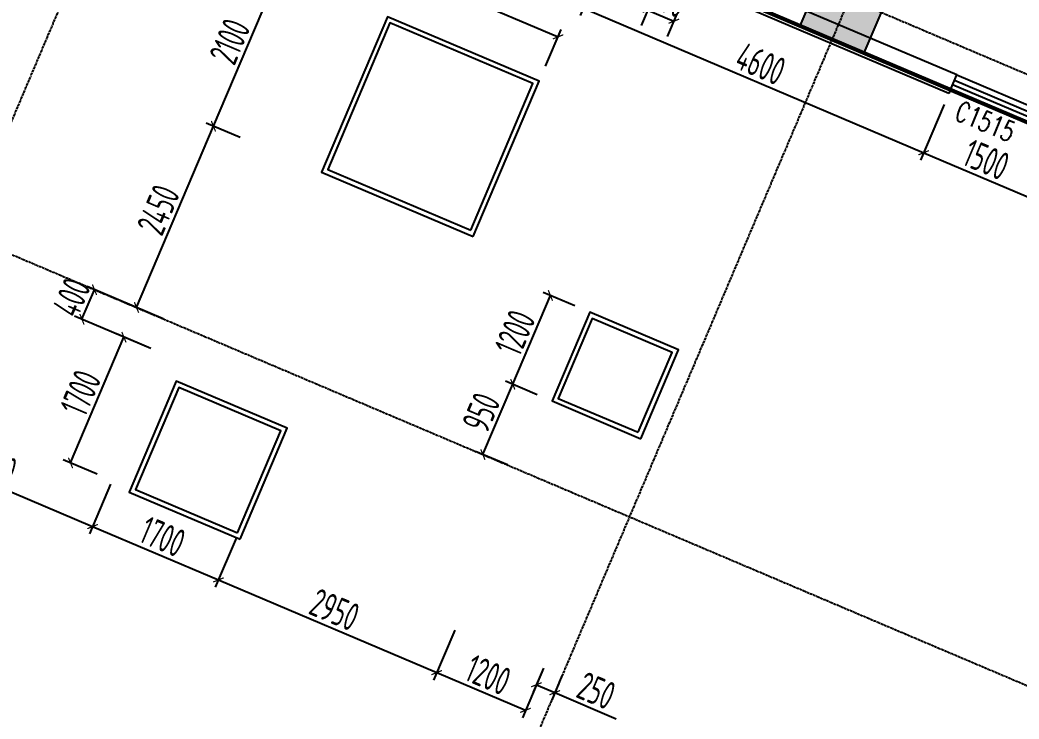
# Model space of a CAD drawing. Extents: x -3523 to 12007717, y -6694179 to 21431.
# Drawn here: x 11957767 to 11970196, y -6453481 to -6444786 of the extents above; entities that cross this region are included whole.
import ezdxf
from ezdxf.enums import TextEntityAlignment as Align
from ezdxf.xclip import XClip

# ---------------------------------------------------------------- set-up
doc = ezdxf.new("R2010")
doc.units = 0
doc.header["$LTSCALE"] = 10
doc.header["$MEASUREMENT"] = 0
doc.header["$XCLIPFRAME"] = 0
doc.linetypes.add('A3-RG-axis-100$0$CENTER', pattern=[2, 1.25, -0.25, 0.25, -0.25])
doc.linetypes.add('A3-RI-4F$0$DASH', pattern=[0.35, 0.25, -0.1])
for name, color, linetype in [('A3-RB-4F-100$0$A-DIMS-100', 1, 'Continuous'), ('A3-RG-axis-100$0$A-GRID', 1, 'A3-RG-axis-100$0$CENTER'), ('A3-RI-4F$0$A-FLOR', 2, 'Continuous'), ('A3-RI-4F$0$A-GLAZ', 140, 'Continuous'), ('A3-RI-4F$0$A-WALL', 7, 'Continuous'), ('A3-RI-4F$0$A-WALL-FINI', 95, 'Continuous'), ('A3-RS-1F$0$A-HATH-GRAY', 8, 'Continuous'), ('A3-RS-1F$0$A-WALL', 7, 'Continuous'), ('A3-SYMB-4F-100$0$A-SYMB-DOOR', 3, 'Continuous'), ('A3-SYMB-4F-100$0$A-SYMB-DOOR1', 3, 'Continuous'), ('A3-SYMB-4F-100$0$A-SYMB-DOOR2', 3, 'Continuous'), ('A3-SYMB-4F-100$0$A-SYMB-DOOR3', 3, 'Continuous')]:
    doc.layers.add(name, color=color, linetype=linetype)
doc.styles.add('A3-RB-4F-100$0$XD2008', font='xd-hzs.shx', dxfattribs={"width": 0.7, "bigfont": 'xd-hztxt.shx'})
doc.styles.add('A3-SYMB-4F-100$0$ECADI-TXT', font='simplex.shx', dxfattribs={"bigfont": 'hztxt.shx'})
doc.dimstyles.new('A3-RB-4F-100$0$XD100$0', dxfattribs={"dimscale": 100, "dimtxt": 3.5, "dimasz": 1, "dimexe": 1, "dimexo": 2, "dimgap": 0.5, "dimtad": 1, "dimdec": 0, "dimdsep": 46, "dimtxsty": 'A3-RB-4F-100$0$XD2008', "dimblk1": 'A3-RB-4F-100$0$_ARCHTICK', "dimblk2": 'A3-RB-4F-100$0$_ARCHTICK', "dimsah": 1, "dimcen": 2.5, "dimclrt": 4, "dimaunit": 1, "dimadec": 0, "dimazin": 0, "dimtfac": 1, "dimtdec": 0, "dimtix": 1, "dimtmove": 0, "dimatfit": 3, "dimfxl": 0, "dimtolj": 1, "dimtzin": 0, "dimarcsym": 0})

# ---------------------------------------------------------------- blocks, each defined once
blk = doc.blocks.new('A3-RI-4F')
at = {"layer": 'A3-RI-4F$0$A-FLOR', "linetype": 'A3-RI-4F$0$DASH', "const_width": 50}
blk.add_lwpolyline([(11907835, -6369053), (11897656, -6393034), (11898128, -6393234, -0.084697), (11913934, -6391267), (11915314, -6394764, -0.031408), (11917937, -6393922), (11918379, -6395667), (11918416, -6395812, -0.137995), (11924070, -6395803), (11938273, -6400393, -0.63707), (11939156, -6407589), (11916413, -6421801), (11915153, -6424770), (11915014, -6425097), (11914547, -6426197), (11920044, -6428530), (11921412, -6425308), (11977075, -6448936), (11985124, -6429973), (11973295, -6424952), (11972792, -6425445)], format="xyb", dxfattribs=at)
at = {"layer": 'A3-RI-4F$0$A-GLAZ'}
for p, q in [((11969421, -6445469), (11970801, -6446056)), ((11969370, -6445589), (11970751, -6446175)), ((11969393, -6445534), (11970774, -6446120)), ((11969342, -6445654), (11970723, -6446240))]:
    blk.add_line(p, q, dxfattribs=at)
for points in [[(11963407, -6447480), (11964228, -6445547), (11962338, -6444745), (11961518, -6446678)], [(11963375, -6447401), (11964149, -6445578), (11962370, -6444823), (11961596, -6446646)], [(11965490, -6449994), (11965959, -6448889), (11964855, -6448420), (11964386, -6449525)], [(11965459, -6449915), (11965880, -6448921), (11964886, -6448499), (11964464, -6449493)], [(11960505, -6451245), (11961091, -6449864), (11959710, -6449278), (11959124, -6450659)], [(11960473, -6451167), (11961012, -6449896), (11959742, -6449357), (11959203, -6450627)]]:
    blk.add_lwpolyline(points, close=True, dxfattribs=at)
at = {"layer": 'A3-RI-4F$0$A-WALL'}
for p, q in [((11969342, -6445654), (11965108, -6443856)), ((11969421, -6445469), (11966337, -6444161)), ((11969342, -6445654), (11969421, -6445469))]:
    blk.add_line(p, q, dxfattribs=at)
at = {"layer": 'A3-RI-4F$0$A-WALL-FINI'}
for p, q in [((11969323, -6445700), (11965089, -6443902)), ((11969342, -6445654), (11969323, -6445700))]:
    blk.add_line(p, q, dxfattribs=at)
blk = doc.blocks.new('A3-RG-axis-100')
at = {"layer": 'A3-RG-axis-100$0$A-GRID'}
for p, q in [((11906272, -6418284.3), (11985933, -6452098.3)), ((11979102.4, -6418565.4), (11947827.8, -6492243.7)), ((11905882.4, -6425723.4), (11983197.9, -6458541.9)), ((11966051.6, -6426277.4), (11939543.3, -6488727.1))]:
    blk.add_line(p, q, dxfattribs=at)
blk = doc.blocks.new('A3-SYMB-4F-100$0$ECADI-TAG-DOOR')
at = {"layer": 'A3-SYMB-4F-100$0$A-SYMB-DOOR', "style": 'A3-SYMB-4F-100$0$ECADI-TXT', "width": 0.7}
for tag, p in [('门窗主编号1', (-6.41, 7.26)), ('门窗主编号2', (2.08, 7.26))]:
    blk.add_attdef(tag, p, '', height=2.5, dxfattribs=at)
at = {"layer": 'A3-SYMB-4F-100$0$A-SYMB-DOOR', "style": 'A3-SYMB-4F-100$0$ECADI-TXT', "width": 0.7, "flags": 1}
for tag, p in [('洞口尺寸(宽X高)', (-6.42, 1.62)), ('备注', (-6.39, -1.21))]:
    blk.add_attdef(tag, p, '', height=2.5, dxfattribs=at)
at = {"layer": 'A3-SYMB-4F-100$0$A-SYMB-DOOR1', "style": 'A3-SYMB-4F-100$0$ECADI-TXT', "width": 0.7}
blk.add_attdef('门窗辅编号1', (-6.41, 4.41), '', height=2.5, dxfattribs=at)
at = {"layer": 'A3-SYMB-4F-100$0$A-SYMB-DOOR2', "style": 'A3-SYMB-4F-100$0$ECADI-TXT', "width": 0.7}
blk.add_attdef('门窗辅编号2', (-2.86, 4.41), '', height=2.5, dxfattribs=at)
at = {"layer": 'A3-SYMB-4F-100$0$A-SYMB-DOOR3', "style": 'A3-SYMB-4F-100$0$ECADI-TXT', "width": 0.7}
blk.add_attdef('门窗辅编号3', (2.32, 4.41), '', height=2.5, dxfattribs=at)
blk = doc.blocks.new('A3-SYMB-4F-100')
at = {"layer": 'A3-SYMB-4F-100$0$A-SYMB-DOOR1'}
ref = blk.add_blockref('A3-SYMB-4F-100$0$ECADI-TAG-DOOR', (11970006, -6447072), dxfattribs=dict(at, xscale=99.99999999997286, yscale=100.0000000000001, zscale=100, rotation=337.1358192403856))
ref.add_attrib('门窗主编号1', 'C1515', dxfattribs={"height": 250, "rotation": 337.1358, "style": 'A3-SYMB-4F-100$0$ECADI-TXT', "width": 0.7}).set_placement((11970077, -6446311), align=Align.RIGHT)
blk = doc.blocks.new('A3-RB-4F-100$0$_ARCHTICK')
at = {"color": 0, "linetype": 'ByBlock', "const_width": 0.15}
blk.add_lwpolyline([(-0.5, -0.5), (0.5, 0.5)], dxfattribs=at)
blk = doc.blocks.new('*D3009')
at = {"layer": 'A3-RB-4F-100$0$A-DIMS-100', "color": 0, "lineweight": -2}
for p, q in [((11969264, -6445838), (11968971, -6446529)), ((11969010, -6446437), (11970391, -6447023)), ((11970645, -6446424), (11970352, -6447115))]:
    blk.add_line(p, q, dxfattribs=at)
at = {"layer": 'Defpoints', "color": 0}
for p in [(11969342, -6445654), (11970723, -6446240), (11970391, -6447023)]:
    blk.add_point(p, dxfattribs=at)
at = {"layer": 'A3-RB-4F-100$0$A-DIMS-100', "color": 0, "lineweight": -2, "xscale": 100, "yscale": 100, "zscale": 100}
for p, rotation in [((11969010, -6446437), 157.0000023179671), ((11970391, -6447023), 337.0000023179671)]:
    blk.add_blockref('A3-RB-4F-100$0$_ARCHTICK', p, dxfattribs=dict(at, rotation=rotation))
at = {"layer": 'A3-RB-4F-100$0$A-DIMS-100', "color": 4, "insert": (11969788, -6446523), "char_height": 350, "attachment_point": 5, "rotation": 337, "style": 'A3-RB-4F-100$0$XD2008'}
blk.add_mtext('\\A1;1500', dxfattribs=at)
blk = doc.blocks.new('*D3010')
at = {"layer": 'A3-RB-4F-100$0$A-DIMS-100', "color": 0, "lineweight": -2}
for p, q in [((11965030, -6444040), (11964736, -6444732)), ((11964776, -6444640), (11969010, -6446437)), ((11969264, -6445838), (11968971, -6446529))]:
    blk.add_line(p, q, dxfattribs=at)
at = {"layer": 'Defpoints', "color": 0}
for p in [(11965108, -6443856), (11969342, -6445654), (11969010, -6446437)]:
    blk.add_point(p, dxfattribs=at)
at = {"layer": 'A3-RB-4F-100$0$A-DIMS-100', "color": 0, "lineweight": -2, "xscale": 100, "yscale": 100, "zscale": 100}
for p, rotation in [((11964776, -6444640), 157.0000023179356), ((11969010, -6446437), 337.0000023179356)]:
    blk.add_blockref('A3-RB-4F-100$0$_ARCHTICK', p, dxfattribs=dict(at, rotation=rotation))
at = {"layer": 'A3-RB-4F-100$0$A-DIMS-100', "color": 4, "insert": (11966981, -6445331), "char_height": 350, "attachment_point": 5, "rotation": 337, "style": 'A3-RB-4F-100$0$XD2008'}
blk.add_mtext('\\A1;4600', dxfattribs=at)
blk = doc.blocks.new('*D2478')
at = {"layer": 'A3-RB-4F-100$0$A-DIMS-100', "color": 0, "lineweight": -2}
for p, q in [((11965498, -6444856), (11965619, -6444572)), ((11965580, -6444664), (11965902, -6444801)), ((11965821, -6444993), (11965941, -6444709))]:
    blk.add_line(p, q, dxfattribs=at)
at = {"layer": 'Defpoints', "color": 0}
for p in [(11965902, -6444801), (11965420, -6445040), (11965742, -6445177)]:
    blk.add_point(p, dxfattribs=at)
at = {"layer": 'A3-RB-4F-100$0$A-DIMS-100', "color": 0, "lineweight": -2, "xscale": 100, "yscale": 100, "zscale": 100}
for p, rotation in [((11965580, -6444664), 157.0000024320331), ((11965902, -6444801), 337.0000024320331)]:
    blk.add_blockref('A3-RB-4F-100$0$_ARCHTICK', p, dxfattribs=dict(at, rotation=rotation))
at = {"layer": 'A3-RB-4F-100$0$A-DIMS-100', "color": 4, "insert": (11965829, -6444525), "char_height": 350, "attachment_point": 5, "rotation": 337, "style": 'A3-RB-4F-100$0$XD2008'}
blk.add_mtext('\\A1;350', dxfattribs=at)
blk = doc.blocks.new('*D2189')
at = {"layer": 'A3-RB-4F-100$0$A-DIMS-100', "color": 0, "lineweight": -2}
for p, q in [((11956225, -6449428), (11955962, -6450046)), ((11956001, -6449954), (11958671, -6451087)), ((11958894, -6450561), (11958632, -6451179))]:
    blk.add_line(p, q, dxfattribs=at)
at = {"layer": 'Defpoints', "color": 0}
for p in [(11956303, -6449244), (11958972, -6450377), (11958671, -6451087)]:
    blk.add_point(p, dxfattribs=at)
at = {"layer": 'A3-RB-4F-100$0$A-DIMS-100', "color": 0, "lineweight": -2, "xscale": 100, "yscale": 100, "zscale": 100}
for p, rotation in [((11956001, -6449954), 156.9999999999052), ((11958671, -6451087), 336.9999999999052)]:
    blk.add_blockref('A3-RB-4F-100$0$_ARCHTICK', p, dxfattribs=dict(at, rotation=rotation))
at = {"layer": 'A3-RB-4F-100$0$A-DIMS-100', "color": 4, "insert": (11957424, -6450314), "char_height": 350, "attachment_point": 5, "rotation": 337, "style": 'A3-RB-4F-100$0$XD2008'}
blk.add_mtext('\\A1;2900', dxfattribs=at)
blk = doc.blocks.new('*D2190')
at = {"layer": 'A3-RB-4F-100$0$A-DIMS-100', "color": 0, "lineweight": -2}
for p, q in [((11958894, -6450561), (11958632, -6451179)), ((11958671, -6451087), (11960236, -6451751)), ((11960459, -6451225), (11960197, -6451843))]:
    blk.add_line(p, q, dxfattribs=at)
at = {"layer": 'Defpoints', "color": 0}
for p in [(11958972, -6450377), (11960537, -6451041), (11960236, -6451751)]:
    blk.add_point(p, dxfattribs=at)
at = {"layer": 'A3-RB-4F-100$0$A-DIMS-100', "color": 0, "lineweight": -2, "xscale": 100, "yscale": 100, "zscale": 100}
for p, rotation in [((11958671, -6451087), 156.9999999999015), ((11960236, -6451751), 336.9999999999015)]:
    blk.add_blockref('A3-RB-4F-100$0$_ARCHTICK', p, dxfattribs=dict(at, rotation=rotation))
at = {"layer": 'A3-RB-4F-100$0$A-DIMS-100', "color": 4, "insert": (11959541, -6451212), "char_height": 350, "attachment_point": 5, "rotation": 337, "style": 'A3-RB-4F-100$0$XD2008'}
blk.add_mtext('\\A1;1700', dxfattribs=at)
blk = doc.blocks.new('*D2191')
at = {"layer": 'A3-RB-4F-100$0$A-DIMS-100', "color": 0, "lineweight": -2}
for p, q in [((11960459, -6451225), (11960197, -6451843)), ((11960236, -6451751), (11962951, -6452904)), ((11963175, -6452378), (11962912, -6452996))]:
    blk.add_line(p, q, dxfattribs=at)
at = {"layer": 'Defpoints', "color": 0}
for p in [(11960537, -6451041), (11963253, -6452194), (11962951, -6452904)]:
    blk.add_point(p, dxfattribs=at)
at = {"layer": 'A3-RB-4F-100$0$A-DIMS-100', "color": 0, "lineweight": -2, "xscale": 100, "yscale": 100, "zscale": 100}
for p, rotation in [((11960236, -6451751), 156.9999999999001), ((11962951, -6452904), 336.9999999999001)]:
    blk.add_blockref('A3-RB-4F-100$0$_ARCHTICK', p, dxfattribs=dict(at, rotation=rotation))
at = {"layer": 'A3-RB-4F-100$0$A-DIMS-100', "color": 4, "insert": (11961681, -6452121), "char_height": 350, "attachment_point": 5, "rotation": 337, "style": 'A3-RB-4F-100$0$XD2008'}
blk.add_mtext('\\A1;2950', dxfattribs=at)
blk = doc.blocks.new('*D2192')
at = {"layer": 'A3-RB-4F-100$0$A-DIMS-100', "color": 0, "lineweight": -2}
for p, q in [((11963175, -6452378), (11962912, -6452996)), ((11962951, -6452904), (11964056, -6453373)), ((11964279, -6452847), (11964017, -6453465))]:
    blk.add_line(p, q, dxfattribs=at)
at = {"layer": 'Defpoints', "color": 0}
for p in [(11963253, -6452194), (11964357, -6452663), (11964056, -6453373)]:
    blk.add_point(p, dxfattribs=at)
at = {"layer": 'A3-RB-4F-100$0$A-DIMS-100', "color": 0, "lineweight": -2, "xscale": 100, "yscale": 100, "zscale": 100}
for p, rotation in [((11962951, -6452904), 156.9999999998741), ((11964056, -6453373), 336.9999999998741)]:
    blk.add_blockref('A3-RB-4F-100$0$_ARCHTICK', p, dxfattribs=dict(at, rotation=rotation))
at = {"layer": 'A3-RB-4F-100$0$A-DIMS-100', "color": 4, "insert": (11963591, -6452931), "char_height": 350, "attachment_point": 5, "rotation": 337, "style": 'A3-RB-4F-100$0$XD2008'}
blk.add_mtext('\\A1;1200', dxfattribs=at)
blk = doc.blocks.new('*D2193')
at = {"layer": 'A3-RB-4F-100$0$A-DIMS-100', "color": 0, "lineweight": -2}
for p, q in [((11964279, -6452847), (11964152, -6453148)), ((11964509, -6452945), (11964382, -6453245)), ((11964191, -6453055), (11964421, -6453153)), ((11964421, -6453153), (11965185, -6453477))]:
    blk.add_line(p, q, dxfattribs=at)
at = {"layer": 'Defpoints', "color": 0}
for p in [(11964357, -6452663), (11964587, -6452761), (11964421, -6453153)]:
    blk.add_point(p, dxfattribs=at)
at = {"layer": 'A3-RB-4F-100$0$A-DIMS-100', "color": 0, "lineweight": -2, "xscale": 100, "yscale": 100, "zscale": 100}
for p, rotation in [((11964191, -6453055), 156.9999999999492), ((11964421, -6453153), 336.9999999999492)]:
    blk.add_blockref('A3-RB-4F-100$0$_ARCHTICK', p, dxfattribs=dict(at, rotation=rotation))
at = {"layer": 'A3-RB-4F-100$0$A-DIMS-100', "color": 4, "insert": (11964937, -6453128), "char_height": 350, "attachment_point": 5, "rotation": 337, "style": 'A3-RB-4F-100$0$XD2008'}
blk.add_mtext('\\A1;250', dxfattribs=at)
blk = doc.blocks.new('*D2214')
at = {"layer": 'A3-RB-4F-100$0$A-DIMS-100', "color": 0, "lineweight": -2}
for p, q in [((11962419, -6444561), (11962613, -6444103)), ((11962574, -6444195), (11964461, -6444996)), ((11964306, -6445362), (11964500, -6444904))]:
    blk.add_line(p, q, dxfattribs=at)
at = {"layer": 'Defpoints', "color": 0}
for p in [(11962341, -6444746), (11964461, -6444996), (11964228, -6445547)]:
    blk.add_point(p, dxfattribs=at)
at = {"layer": 'A3-RB-4F-100$0$A-DIMS-100', "color": 0, "lineweight": -2, "xscale": 100, "yscale": 100, "zscale": 100}
for p, rotation in [((11962574, -6444195), 156.9999999999655), ((11964461, -6444996), 336.9999999999656)]:
    blk.add_blockref('A3-RB-4F-100$0$_ARCHTICK', p, dxfattribs=dict(at, rotation=rotation))
at = {"layer": 'A3-RB-4F-100$0$A-DIMS-100', "color": 4, "insert": (11963606, -6444389), "char_height": 350, "attachment_point": 5, "rotation": 337, "style": 'A3-RB-4F-100$0$XD2008'}
blk.add_mtext('\\A1;2050', dxfattribs=at)
blk = doc.blocks.new('*D2231')
at = {"layer": 'A3-RB-4F-100$0$A-DIMS-100', "color": 0, "lineweight": -2}
for p, q in [((11958396, -6450296), (11959060, -6448731)), ((11959394, -6448872), (11958968, -6448692)), ((11958729, -6450437), (11958304, -6450256))]:
    blk.add_line(p, q, dxfattribs=at)
at = {"layer": 'Defpoints', "color": 0}
for p in [(11959060, -6448731), (11959578, -6448950), (11958914, -6450515)]:
    blk.add_point(p, dxfattribs=at)
at = {"layer": 'A3-RB-4F-100$0$A-DIMS-100', "color": 0, "lineweight": -2, "xscale": 100, "yscale": 100, "zscale": 100}
for p, rotation in [((11959060, -6448731), 66.9999999999217), ((11958396, -6450296), 246.9999999999217)]:
    blk.add_blockref('A3-RB-4F-100$0$_ARCHTICK', p, dxfattribs=dict(at, rotation=rotation))
at = {"layer": 'A3-RB-4F-100$0$A-DIMS-100', "color": 4, "insert": (11958521, -6449425), "char_height": 350, "attachment_point": 5, "rotation": 67, "style": 'A3-RB-4F-100$0$XD2008'}
blk.add_mtext('\\A1;1700', dxfattribs=at)
blk = doc.blocks.new('*D2232')
at = {"layer": 'A3-RB-4F-100$0$A-DIMS-100', "color": 0, "lineweight": -2}
for p, q in [((11959550, -6448504), (11958602, -6448102)), ((11958538, -6448509), (11958694, -6448141)), ((11959394, -6448872), (11958446, -6448470))]:
    blk.add_line(p, q, dxfattribs=at)
at = {"layer": 'Defpoints', "color": 0}
for p in [(11958694, -6448141), (11959734, -6448582), (11959578, -6448950)]:
    blk.add_point(p, dxfattribs=at)
at = {"layer": 'A3-RB-4F-100$0$A-DIMS-100', "color": 0, "lineweight": -2, "xscale": 100, "yscale": 100, "zscale": 100}
for p, rotation in [((11958694, -6448141), 67.00000000000222), ((11958538, -6448509), 247.0000000000022)]:
    blk.add_blockref('A3-RB-4F-100$0$_ARCHTICK', p, dxfattribs=dict(at, rotation=rotation))
at = {"layer": 'A3-RB-4F-100$0$A-DIMS-100', "color": 4, "insert": (11958409, -6448237), "char_height": 350, "attachment_point": 5, "rotation": 67, "style": 'A3-RB-4F-100$0$XD2008'}
blk.add_mtext('\\A1;400', dxfattribs=at)
blk = doc.blocks.new('*D2233')
at = {"layer": 'A3-RB-4F-100$0$A-DIMS-100', "color": 0, "lineweight": -2}
for p, q in [((11959217, -6448362), (11960174, -6446108)), ((11960507, -6446249), (11960082, -6446068)), ((11959550, -6448504), (11959125, -6448323))]:
    blk.add_line(p, q, dxfattribs=at)
at = {"layer": 'Defpoints', "color": 0}
for p in [(11960174, -6446108), (11960691, -6446327), (11959734, -6448582)]:
    blk.add_point(p, dxfattribs=at)
at = {"layer": 'A3-RB-4F-100$0$A-DIMS-100', "color": 0, "lineweight": -2, "xscale": 100, "yscale": 100, "zscale": 100}
for p, rotation in [((11960174, -6446108), 66.99999999990506), ((11959217, -6448362), 246.999999999905)]:
    blk.add_blockref('A3-RB-4F-100$0$_ARCHTICK', p, dxfattribs=dict(at, rotation=rotation))
at = {"layer": 'A3-RB-4F-100$0$A-DIMS-100', "color": 4, "insert": (11959488, -6447147), "char_height": 350, "attachment_point": 5, "rotation": 67, "style": 'A3-RB-4F-100$0$XD2008'}
blk.add_mtext('\\A1;2450', dxfattribs=at)
blk = doc.blocks.new('*D2234')
at = {"layer": 'A3-RB-4F-100$0$A-DIMS-100', "color": 0, "lineweight": -2}
for p, q in [((11961328, -6444316), (11960903, -6444135)), ((11960174, -6446108), (11960995, -6444174)), ((11960507, -6446249), (11960082, -6446068))]:
    blk.add_line(p, q, dxfattribs=at)
at = {"layer": 'Defpoints', "color": 0}
for p in [(11960995, -6444174), (11961512, -6444394), (11960691, -6446327)]:
    blk.add_point(p, dxfattribs=at)
at = {"layer": 'A3-RB-4F-100$0$A-DIMS-100', "color": 0, "lineweight": -2, "xscale": 100, "yscale": 100, "zscale": 100}
for p, rotation in [((11960995, -6444174), 66.99999999993588), ((11960174, -6446108), 246.9999999999359)]:
    blk.add_blockref('A3-RB-4F-100$0$_ARCHTICK', p, dxfattribs=dict(at, rotation=rotation))
at = {"layer": 'A3-RB-4F-100$0$A-DIMS-100', "color": 4, "insert": (11960377, -6445053), "char_height": 350, "attachment_point": 5, "rotation": 67, "style": 'A3-RB-4F-100$0$XD2008'}
blk.add_mtext('\\A1;2100', dxfattribs=at)
blk = doc.blocks.new('*D2235')
at = {"layer": 'A3-RB-4F-100$0$A-DIMS-100', "color": 0, "lineweight": -2}
for p, q in [((11963526, -6450192), (11963898, -6449318)), ((11964202, -6449447), (11963806, -6449279)), ((11963831, -6450321), (11963434, -6450153))]:
    blk.add_line(p, q, dxfattribs=at)
at = {"layer": 'Defpoints', "color": 0}
for p in [(11963898, -6449318), (11964386, -6449525), (11964015, -6450399)]:
    blk.add_point(p, dxfattribs=at)
at = {"layer": 'A3-RB-4F-100$0$A-DIMS-100', "color": 0, "lineweight": -2, "xscale": 100, "yscale": 100, "zscale": 100}
for p, rotation in [((11963898, -6449318), 66.99999999998518), ((11963526, -6450192), 246.9999999999852)]:
    blk.add_blockref('A3-RB-4F-100$0$_ARCHTICK', p, dxfattribs=dict(at, rotation=rotation))
at = {"layer": 'A3-RB-4F-100$0$A-DIMS-100', "color": 4, "insert": (11963505, -6449667), "char_height": 350, "attachment_point": 5, "rotation": 67, "style": 'A3-RB-4F-100$0$XD2008'}
blk.add_mtext('\\A1;950', dxfattribs=at)
blk = doc.blocks.new('*D2236')
at = {"layer": 'A3-RB-4F-100$0$A-DIMS-100', "color": 0, "lineweight": -2}
for p, q in [((11963898, -6449318), (11964366, -6448213)), ((11964670, -6448342), (11964274, -6448174)), ((11964202, -6449447), (11963806, -6449279))]:
    blk.add_line(p, q, dxfattribs=at)
at = {"layer": 'Defpoints', "color": 0}
for p in [(11964366, -6448213), (11964855, -6448420), (11964386, -6449525)]:
    blk.add_point(p, dxfattribs=at)
at = {"layer": 'A3-RB-4F-100$0$A-DIMS-100', "color": 0, "lineweight": -2, "xscale": 100, "yscale": 100, "zscale": 100}
for p, rotation in [((11964366, -6448213), 66.99999999997951), ((11963898, -6449318), 246.9999999999795)]:
    blk.add_blockref('A3-RB-4F-100$0$_ARCHTICK', p, dxfattribs=dict(at, rotation=rotation))
at = {"layer": 'A3-RB-4F-100$0$A-DIMS-100', "color": 4, "insert": (11963925, -6448677), "char_height": 350, "attachment_point": 5, "rotation": 67, "style": 'A3-RB-4F-100$0$XD2008'}
blk.add_mtext('\\A1;1200', dxfattribs=at)
blk = doc.blocks.new('A3-RS-1F')
at = {"layer": 'A3-RS-1F$0$A-HATH-GRAY'}
blk.add_hatch(color=256, dxfattribs=at).paths.add_polyline_path([(11968695, -6444184), (11967904, -6443848), (11967474, -6444860), (11968265, -6445196)])
at = {"layer": 'A3-RS-1F$0$A-WALL'}
blk.add_lwpolyline([(11967904, -6443848), (11968695, -6444184), (11968265, -6445196), (11967474, -6444860)], close=True, dxfattribs=at)
blk = doc.blocks.new('A3-RB-4F-100')
at = {"layer": 'A3-RB-4F-100$0$A-DIMS-100'}
for p1, p2, picture, middle in [((11965108.1, -6443856.2), (11969342.4, -6445653.6), '*D3010', (11966980.6, -6445331.2)), ((11969342.4, -6445653.6), (11970723.2, -6446239.7), '*D3009', (11969788.2, -6446522.9))]:
    dim = blk.add_aligned_dim(p1=p1, p2=p2, distance=-851.1, dimstyle='A3-RB-4F-100$0$XD100$0', override={"dimasz": 1, "dimadec": 3}, dxfattribs=at)
    dim.commit()
    dim.dimension.update_dxf_attribs({"geometry": picture, "text_midpoint": middle})
for p1, p2, distance, picture, middle in [((11962340.5, -6444745.5), (11964227.6, -6445546.5), 597.8, '*D2214', (11963605.6, -6444388.6)), ((11960691.3, -6446327.1), (11961511.9, -6444393.8), 562, '*D2234', (11960377.1, -6445052.9)), ((11959734.1, -6448582.1), (11960691.3, -6446327.1), 562, '*D2233', (11959488.2, -6447147.1)), ((11964385.7, -6449524.9), (11964854.6, -6448420.3), 530.3, '*D2236', (11963924.9, -6448677.4)), ((11958913.6, -6450515.2), (11959577.8, -6448950.3), 562, '*D2231', (11958521.2, -6449425.2)), ((11964014.6, -6450399.1), (11964385.7, -6449524.9), 530.3, '*D2235', (11963504.9, -6449666.8)), ((11956302.9, -6449244), (11958972.2, -6450377.1), -771.4, '*D2189', (11957424, -6450313.5)), ((11958972.2, -6450377.1), (11960537, -6451041.3), -771.4, '*D2190', (11959541.1, -6451212.2)), ((11960537, -6451041.3), (11963252.7, -6452194), -771.4, '*D2191', (11961681.3, -6452120.7)), ((11963252.7, -6452194), (11964357.3, -6452662.9), -771.4, '*D2192', (11963591.5, -6452931.5))]:
    dim = blk.add_aligned_dim(p1=p1, p2=p2, distance=distance, dimstyle='A3-RB-4F-100$0$XD100$0', dxfattribs=at)
    dim.commit()
    dim.dimension.update_dxf_attribs({"geometry": picture, "text_midpoint": middle})
dim = blk.add_linear_dim(base=(11965902.1, -6444800.7), p1=(11965420.2, -6445040.1), p2=(11965742.4, -6445176.9), angle=337, dimstyle='A3-RB-4F-100$0$XD100$0', override={"dimadec": 3}, dxfattribs=at)
dim.commit()
dim.dimension.update_dxf_attribs({"geometry": '*D2478', "text_midpoint": (11965741, -6444732.3), "dimtype": 129})
for base, p1, p2, angle, picture, middle in [((11958694.4, -6448140.7), (11959577.8, -6448950.3), (11959734.1, -6448582.1), 67, '*D2232', (11958616.2, -6448324.9)), ((11964420.8, -6453153.1), (11964357.3, -6452662.9), (11964587.4, -6452760.6), 337, '*D2193', (11964848.8, -6453334.8))]:
    dim = blk.add_linear_dim(base=base, p1=p1, p2=p2, angle=angle, dimstyle='A3-RB-4F-100$0$XD100$0', dxfattribs=at)
    dim.commit()
    dim.dimension.update_dxf_attribs({"geometry": picture, "text_midpoint": middle, "dimtype": 129})

msp = doc.modelspace()

# ---------------------------------------------------------------- block references
for name in ['A3-RB-4F-100', 'A3-RI-4F', 'A3-RG-axis-100', 'A3-SYMB-4F-100']:
    msp.add_blockref(name, (0, 0))
ref = msp.add_blockref('A3-RS-1F', (0, 0))
XClip(ref).set_block_clipping_path([(11871425.4322899505, -6415321.6611522771), (11906602.3863900397, -6425223.3304480491), (11927660.6718041506, -6433885.5894491719), (11979180.2172092292, -6452870.0973187089), (12006666.0703704003, -6383055.1873073513), (11899640.5729718395, -6357118.50795958), (11882000.8699817006, -6406957.6178313009)])

doc.saveas('drawing.dxf')
